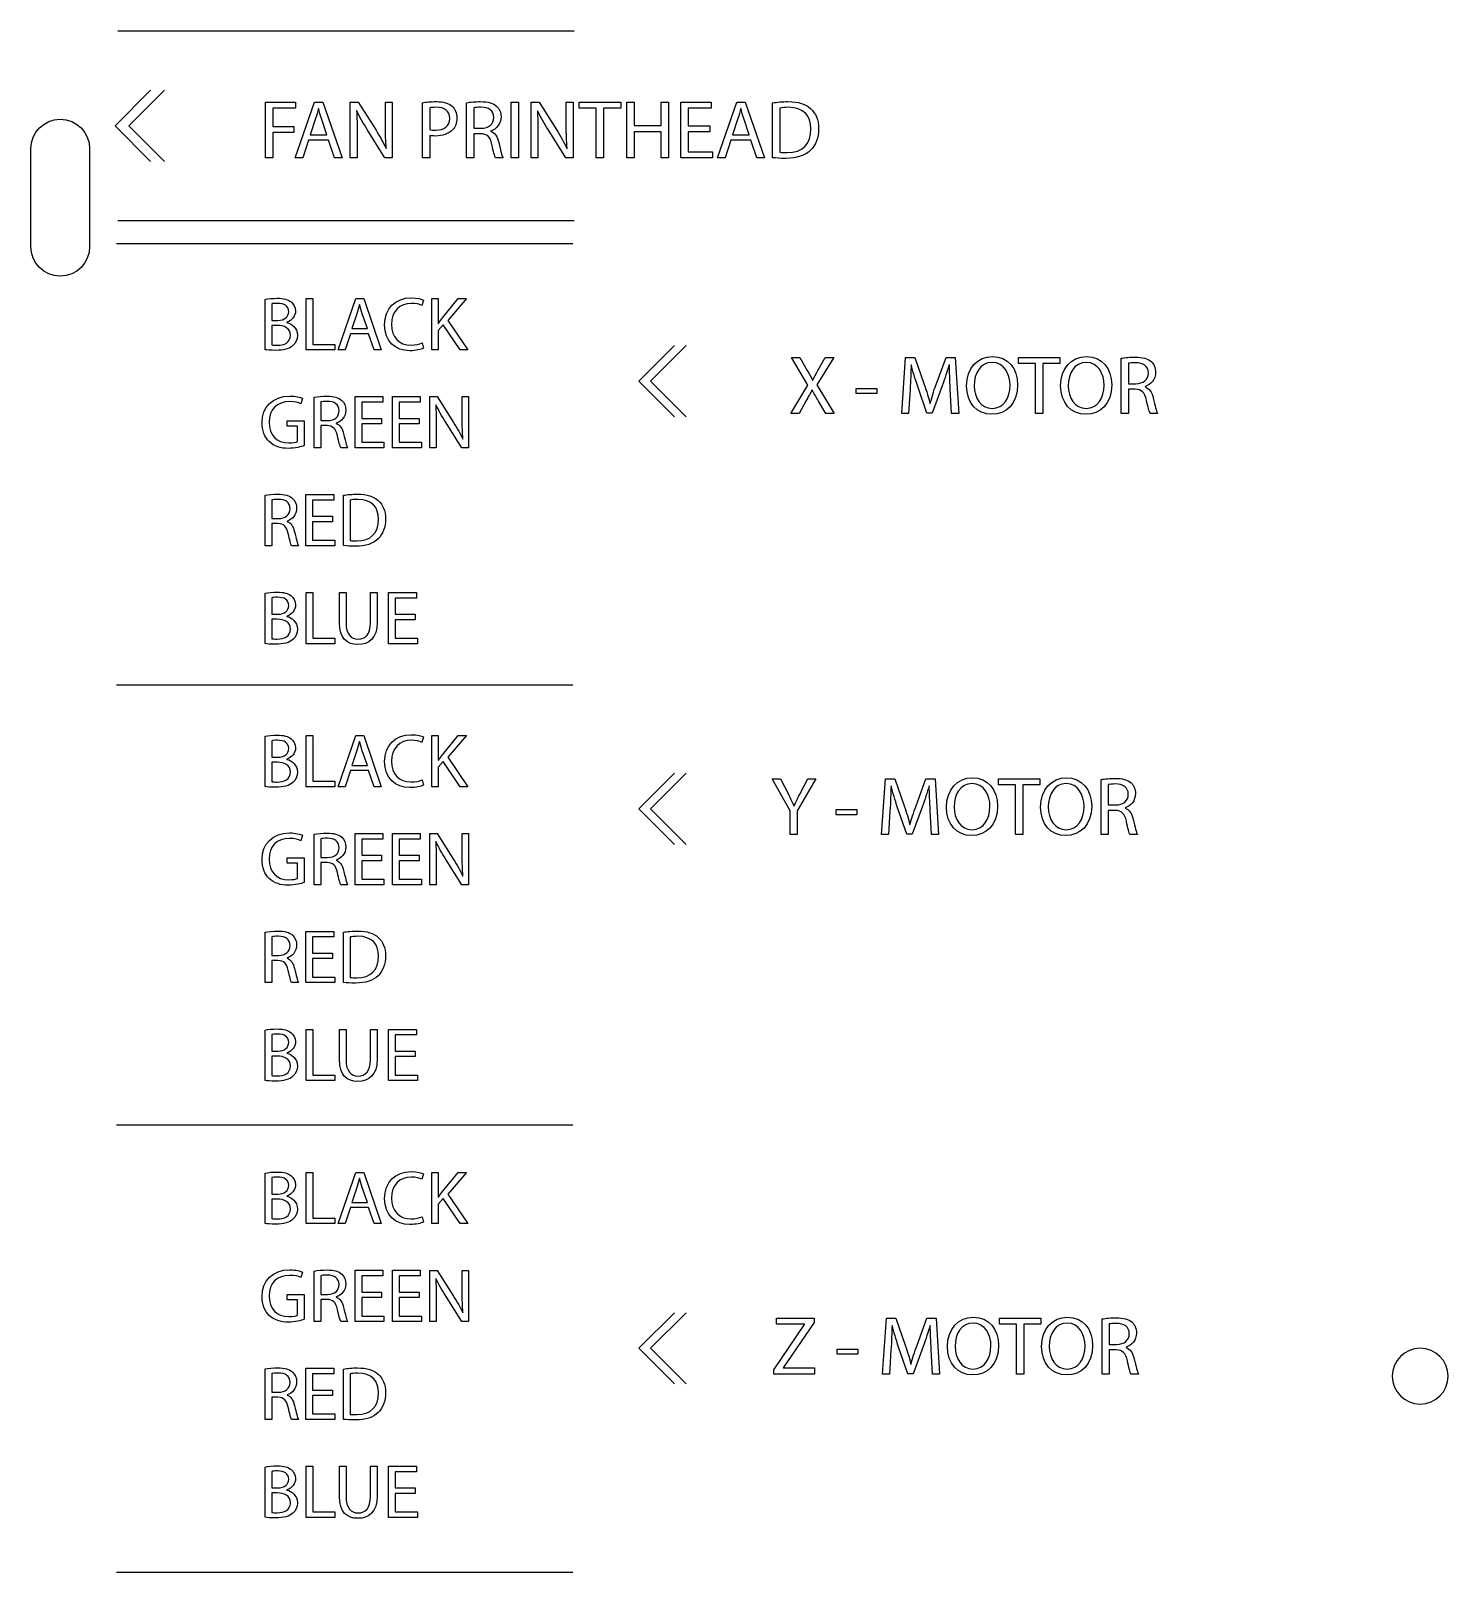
# Model space of a CAD drawing. Header units: millimetres. Extents: x -1200 to 608, y -610 to 472.
# Drawn here: x 422.9 to 495.2, y -210.8 to -132.1 of the extents above; entities that cross this region are included whole.
import ezdxf

# ---------------------------------------------------------------- set-up
doc = ezdxf.new("R2010")
doc.units = ezdxf.units.MM
doc.layers.add('CUTS', color=1, linetype='Continuous', true_color=0xff0000)
doc.layers.add('TEXT', color=5, linetype='Continuous', true_color=0x0000ff)

msp = doc.modelspace()

# ---------------------------------------------------------------- linework, layer by layer
at = {"layer": 'CUTS', "color": 1, "true_color": 0xff0000}
for points in [[(422.884, -143.133), (422.884, -138.133)], [(425.883, -138.133), (425.883, -143.133), (425.883, -143.133)]]:
    msp.add_lwpolyline(points, dxfattribs=at)
for points in [[(422.884, -138.133), (422.884, -137.305), (423.555, -136.633), (424.383, -136.633)], [(424.383, -136.633), (425.212, -136.633), (425.883, -137.305), (425.883, -138.133)], [(424.383, -144.633), (423.555, -144.633), (422.884, -143.962), (422.884, -143.133)], [(425.883, -143.133), (425.883, -143.962), (425.212, -144.633), (424.383, -144.633)], [(493.77, -199.365), (492.983, -199.365), (492.345, -200.003), (492.345, -200.79)], [(495.195, -200.79), (495.195, -200.003), (494.557, -199.365), (493.77, -199.365)], [(492.345, -200.79), (492.345, -201.577), (492.983, -202.214), (493.77, -202.214)], [(493.77, -202.214), (494.557, -202.214), (495.195, -201.577), (495.195, -200.79)]]:
    msp.add_open_spline(points, degree=3, dxfattribs=at)
at = {"layer": 'TEXT', "color": 5, "true_color": 0x0000ff}
for points in [[(427.314, -132.116), (450.597, -132.116)], [(428.996, -138.778), (427.18, -136.961), (428.996, -135.145)], [(429.697, -138.778), (427.88, -136.961), (429.697, -135.145)], [(434.856, -135.75), (436.392, -135.75), (436.392, -136.059), (435.228, -136.059), (435.228, -137.007), (436.303, -137.007), (436.303, -137.311), (435.228, -137.311), (435.228, -138.602), (434.856, -138.602), (434.856, -135.75), (434.856, -135.75)], [(437.053, -137.704), (436.756, -138.602), (436.376, -138.602), (437.349, -135.75), (437.789, -135.75), (438.762, -138.602), (438.369, -138.602), (438.064, -137.704), (437.053, -137.704), (437.053, -137.704)], [(437.561, -136.076), (437.552, -136.076)], [(439.182, -138.602), (439.182, -135.75), (439.589, -135.75), (440.498, -137.193)], [(440.976, -136.943), (440.976, -135.75), (441.324, -135.75), (441.324, -138.601), (440.951, -138.601), (440.045, -137.155)], [(443.233, -137.459), (443.233, -138.602), (442.865, -138.602), (442.865, -135.784), (442.865, -135.784)], [(443.233, -136.05), (443.233, -137.158), (443.233, -137.158)], [(445.833, -137.367), (445.486, -137.367), (445.486, -138.602), (445.118, -138.602), (445.118, -135.788), (445.118, -135.788)], [(445.486, -136.046), (445.486, -137.087), (445.486, -137.087)], [(447.391, -135.75), (447.763, -135.75), (447.763, -138.602), (447.391, -138.602), (447.391, -135.75), (447.391, -135.75)], [(448.407, -138.602), (448.407, -135.75), (448.813, -135.75), (449.722, -137.193)], [(450.201, -136.943), (450.201, -135.75), (450.548, -135.75), (450.548, -138.601), (450.175, -138.601), (449.27, -137.155)], [(451.734, -136.063), (450.867, -136.063), (450.867, -135.75), (452.978, -135.75), (452.978, -136.063), (452.106, -136.063), (452.106, -138.602), (451.734, -138.602), (451.734, -136.063), (451.734, -136.063)], [(453.664, -135.75), (453.664, -136.943), (455.044, -136.943), (455.044, -135.75), (455.416, -135.75), (455.416, -138.602), (455.044, -138.602), (455.044, -137.265), (453.664, -137.265), (453.664, -138.602), (453.292, -138.602), (453.292, -135.75), (453.664, -135.75), (453.664, -135.75)], [(457.529, -137.265), (456.425, -137.265), (456.425, -138.293), (457.66, -138.293), (457.66, -138.602), (456.052, -138.602), (456.052, -135.75), (457.596, -135.75), (457.596, -136.059), (456.425, -136.059), (456.425, -136.96), (457.529, -136.96), (457.529, -137.265), (457.529, -137.265)], [(458.6, -137.704), (458.304, -138.602), (457.923, -138.602), (458.896, -135.75), (459.336, -135.75), (460.31, -138.602), (459.916, -138.602), (459.611, -137.704), (458.6, -137.704), (458.6, -137.704)], [(459.108, -136.076), (459.099, -136.076)], [(460.729, -138.593), (460.729, -135.792), (460.729, -135.792)], [(461.098, -136.059), (461.098, -138.314), (461.098, -138.314)], [(437.408, -136.592), (437.129, -137.417), (437.992, -137.417), (437.992, -137.417)], [(437.992, -137.417), (437.709, -136.596)], [(439.517, -136.203), (439.504, -136.207)], [(448.741, -136.203), (448.728, -136.207)], [(458.956, -136.592), (458.676, -137.417), (459.539, -137.417), (459.539, -137.417)], [(459.539, -137.417), (459.256, -136.596)], [(439.529, -137.383), (439.529, -138.601), (439.182, -138.601), (439.182, -138.602)], [(445.486, -137.087), (445.862, -137.087)], [(446.34, -137.231), (446.34, -137.244)], [(448.753, -137.383), (448.753, -138.601), (448.407, -138.601), (448.407, -138.602)], [(441.006, -138.119), (441.018, -138.115)], [(450.23, -138.119), (450.243, -138.115)], [(446.975, -138.602), (446.594, -138.602)], [(427.314, -141.803), (450.597, -141.803)], [(427.247, -142.964), (450.53, -142.964)], [(434.833, -148.395), (434.833, -145.826), (434.833, -145.826)], [(435.171, -146.051), (435.171, -146.898), (435.171, -146.898)], [(436.933, -145.787), (437.274, -145.787), (437.274, -148.12), (438.392, -148.12), (438.392, -148.403), (436.933, -148.403), (436.933, -145.787), (436.933, -145.787)], [(439.191, -147.58), (438.92, -148.403), (438.57, -148.403), (439.463, -145.787), (439.867, -145.787), (440.759, -148.403), (440.399, -148.403), (440.119, -147.58), (439.191, -147.58), (439.191, -147.58)], [(439.657, -146.086), (439.649, -146.086)], [(442.917, -145.861), (442.832, -146.137)], [(443.336, -145.787), (443.673, -145.787), (443.673, -147.049), (443.685, -147.049)], [(443.891, -146.769), (444.69, -145.787), (445.11, -145.787), (444.163, -146.897), (445.183, -148.403), (444.783, -148.403), (443.926, -147.118), (443.673, -147.406), (443.673, -148.403), (443.336, -148.403), (443.336, -145.787), (443.336, -145.787)], [(435.171, -146.898), (435.478, -146.898)], [(435.944, -146.995), (435.944, -147.006)], [(439.517, -146.56), (439.261, -147.317), (440.053, -147.317), (440.053, -147.317)], [(440.053, -147.317), (439.793, -146.563)], [(435.45, -147.15), (435.171, -147.15), (435.171, -148.147), (435.171, -148.147)], [(442.843, -148.05), (442.909, -148.322), (442.909, -148.322)], [(455.723, -151.818), (453.906, -150.002), (455.723, -148.185)], [(456.323, -151.818), (454.507, -150.002), (456.323, -148.185)], [(462.428, -151.018), (462.086, -151.644), (461.663, -151.644), (462.534, -150.201), (461.696, -148.792), (462.124, -148.792), (462.5, -149.461)], [(463.033, -149.461), (463.418, -148.792), (463.846, -148.792), (462.978, -150.18), (463.867, -151.644), (463.44, -151.644), (463.44, -151.644)], [(467.741, -150.421), (467.665, -151.644), (467.314, -151.644), (467.513, -148.792), (467.983, -148.792), (468.469, -150.171)], [(467.805, -149.16), (467.796, -149.16)], [(469.07, -150.171), (469.577, -148.792), (470.047, -148.792), (470.225, -151.644), (469.861, -151.644), (469.793, -150.391), (469.793, -150.391)], [(469.747, -149.16), (469.738, -149.16)], [(474.146, -149.105), (473.279, -149.105), (473.279, -148.792), (475.39, -148.792), (475.39, -149.105), (474.518, -149.105), (474.518, -151.644), (474.146, -151.644), (474.146, -149.105), (474.146, -149.105)], [(479.226, -150.408), (478.879, -150.408), (478.879, -151.643), (478.511, -151.643), (478.511, -148.83), (478.511, -148.83)], [(478.879, -149.088), (478.879, -150.129), (478.879, -150.129)], [(462.763, -149.943), (462.775, -149.943)], [(469.379, -150.244), (468.875, -151.627), (468.596, -151.627), (468.131, -150.269)], [(478.879, -150.129), (479.256, -150.129)], [(479.734, -150.273), (479.734, -150.286)], [(436.751, -150.881), (436.665, -151.156)], [(437.996, -152.27), (437.678, -152.27), (437.678, -153.403), (437.341, -153.403), (437.341, -150.822), (437.341, -150.822)], [(437.678, -151.059), (437.678, -152.014), (437.678, -152.014)], [(440.779, -152.177), (439.766, -152.177), (439.766, -153.12), (440.899, -153.12), (440.899, -153.403), (439.424, -153.403), (439.424, -150.788), (440.841, -150.788), (440.841, -151.071), (439.766, -151.071), (439.766, -151.897), (440.779, -151.897), (440.779, -152.177), (440.779, -152.177)], [(442.688, -152.177), (441.675, -152.177), (441.675, -153.12), (442.808, -153.12), (442.808, -153.403), (441.333, -153.403), (441.333, -150.788), (442.75, -150.788), (442.75, -151.071), (441.675, -151.071), (441.675, -151.897), (442.688, -151.897), (442.688, -152.177), (442.688, -152.177)], [(443.247, -153.403), (443.247, -150.788), (443.619, -150.788), (444.454, -152.111)], [(444.892, -151.882), (444.892, -150.788), (445.21, -150.788), (445.21, -153.403), (444.869, -153.403), (444.038, -152.076)], [(462.746, -150.451), (462.737, -150.451)], [(463.44, -151.644), (463.072, -151.013)], [(464.998, -150.366), (466.043, -150.366), (466.043, -150.637), (464.998, -150.637), (464.998, -150.366), (464.998, -150.366)], [(443.553, -151.202), (443.541, -151.207)], [(468.757, -151.132), (468.765, -151.132)], [(480.368, -151.643), (479.988, -151.643)], [(436.495, -153.081), (436.495, -152.302), (435.967, -152.302), (435.967, -152.03), (436.828, -152.03), (436.828, -153.287), (436.828, -153.287)], [(437.678, -152.014), (438.024, -152.014)], [(438.462, -152.146), (438.462, -152.157)], [(443.565, -152.285), (443.565, -153.403), (443.247, -153.403), (443.247, -153.403)], [(439.045, -153.403), (438.695, -153.403)], [(444.919, -152.961), (444.931, -152.957)], [(435.489, -157.27), (435.171, -157.27), (435.171, -158.403), (434.833, -158.403), (434.833, -155.822), (434.833, -155.822)], [(435.171, -156.06), (435.171, -157.014), (435.171, -157.014)], [(438.272, -157.177), (437.259, -157.177), (437.259, -158.12), (438.392, -158.12), (438.392, -158.403), (436.917, -158.403), (436.917, -155.788), (438.334, -155.788), (438.334, -156.071), (437.259, -156.071), (437.259, -156.898), (438.272, -156.898), (438.272, -157.177), (438.272, -157.177)], [(438.83, -158.395), (438.83, -155.826), (438.83, -155.826)], [(439.168, -156.071), (439.168, -158.139), (439.168, -158.139)], [(435.171, -157.014), (435.517, -157.014)], [(435.955, -157.146), (435.955, -157.158)], [(436.537, -158.403), (436.188, -158.403)], [(434.833, -163.395), (434.833, -160.827), (434.833, -160.827)], [(435.171, -161.051), (435.171, -161.897), (435.171, -161.897)], [(436.933, -160.787), (437.274, -160.787), (437.274, -163.12), (438.392, -163.12), (438.392, -163.403), (436.933, -163.403), (436.933, -160.787), (436.933, -160.787)], [(438.625, -162.328), (438.625, -160.787), (438.966, -160.787), (438.966, -160.787)], [(438.966, -160.787), (438.966, -162.34)], [(440.212, -162.34), (440.212, -160.787), (440.554, -160.787), (440.554, -162.317)], [(442.49, -162.177), (441.477, -162.177), (441.477, -163.12), (442.61, -163.12), (442.61, -163.403), (441.135, -163.403), (441.135, -160.787), (442.552, -160.787), (442.552, -161.07), (441.477, -161.07), (441.477, -161.897), (442.49, -161.897), (442.49, -162.177), (442.49, -162.177)], [(435.171, -161.897), (435.478, -161.897)], [(435.944, -161.995), (435.944, -162.006)], [(435.45, -162.15), (435.171, -162.15), (435.171, -163.147), (435.171, -163.147)], [(427.247, -165.496), (450.53, -165.496)], [(434.833, -170.695), (434.833, -168.126), (434.833, -168.126)], [(435.171, -168.351), (435.171, -169.197), (435.171, -169.197)], [(436.933, -168.087), (437.274, -168.087), (437.274, -170.42), (438.392, -170.42), (438.392, -170.703), (436.933, -170.703), (436.933, -168.087), (436.933, -168.087)], [(439.191, -169.881), (438.92, -170.703), (438.57, -170.703), (439.463, -168.087), (439.867, -168.087), (440.759, -170.703), (440.399, -170.703), (440.119, -169.881), (439.191, -169.881), (439.191, -169.881)], [(442.917, -168.161), (442.832, -168.437)], [(443.336, -168.087), (443.673, -168.087), (443.673, -169.349), (443.685, -169.349)], [(443.891, -169.069), (444.69, -168.087), (445.11, -168.087), (444.163, -169.197), (445.183, -170.703), (444.783, -170.703), (443.926, -169.419), (443.673, -169.706), (443.673, -170.703), (443.336, -170.703), (443.336, -168.087), (443.336, -168.087)], [(439.517, -168.86), (439.261, -169.617), (440.053, -169.617), (440.053, -169.617)], [(439.657, -168.386), (439.649, -168.386)], [(440.053, -169.617), (439.793, -168.864)], [(435.171, -169.197), (435.478, -169.197)], [(435.45, -169.45), (435.171, -169.45), (435.171, -170.447), (435.171, -170.447)], [(435.944, -169.294), (435.944, -169.306)], [(442.843, -170.35), (442.909, -170.621), (442.909, -170.621)], [(455.723, -173.647), (453.906, -171.831), (455.723, -170.014)], [(456.323, -173.647), (454.507, -171.831), (456.323, -170.014)], [(461.616, -173.147), (461.616, -171.937), (460.71, -170.295), (461.133, -170.295), (461.535, -171.083)], [(462.115, -171.083), (462.525, -170.295), (462.94, -170.295), (461.988, -171.933), (461.988, -173.147), (461.616, -173.147), (461.616, -173.147)], [(466.717, -171.925), (466.641, -173.147), (466.289, -173.147), (466.489, -170.296), (466.958, -170.296), (467.444, -171.675)], [(466.78, -170.664), (466.771, -170.664)], [(468.045, -171.675), (468.553, -170.296), (469.023, -170.296), (469.2, -173.147), (468.837, -173.147), (468.769, -171.895), (468.769, -171.895)], [(468.722, -170.664), (468.714, -170.664)], [(473.121, -170.609), (472.254, -170.609), (472.254, -170.296), (474.365, -170.296), (474.365, -170.609), (473.494, -170.609), (473.494, -173.147), (473.121, -173.147), (473.121, -170.609), (473.121, -170.609)], [(478.201, -171.911), (477.854, -171.911), (477.854, -173.147), (477.486, -173.147), (477.486, -170.334), (477.486, -170.334)], [(477.854, -170.592), (477.854, -171.633), (477.854, -171.633)], [(461.818, -171.671), (461.827, -171.671)], [(463.974, -171.87), (465.019, -171.87), (465.019, -172.141), (463.974, -172.141), (463.974, -171.87), (463.974, -171.87)], [(468.354, -171.747), (467.851, -173.13), (467.572, -173.13), (467.106, -171.773)], [(477.854, -171.633), (478.231, -171.633)], [(478.709, -171.776), (478.709, -171.789)], [(440.779, -174.477), (439.766, -174.477), (439.766, -175.42), (440.899, -175.42), (440.899, -175.703), (439.424, -175.703), (439.424, -173.087), (440.841, -173.087), (440.841, -173.37), (439.766, -173.37), (439.766, -174.197), (440.779, -174.197), (440.779, -174.477), (440.779, -174.477)], [(442.688, -174.477), (441.675, -174.477), (441.675, -175.42), (442.808, -175.42), (442.808, -175.703), (441.333, -175.703), (441.333, -173.087), (442.75, -173.087), (442.75, -173.37), (441.675, -173.37), (441.675, -174.197), (442.688, -174.197), (442.688, -174.477), (442.688, -174.477)], [(443.247, -175.703), (443.247, -173.087), (443.619, -173.087), (444.454, -174.411)], [(444.892, -174.182), (444.892, -173.087), (445.21, -173.087), (445.21, -175.703), (444.869, -175.703), (444.038, -174.376)], [(467.732, -172.635), (467.741, -172.635)], [(436.751, -173.181), (436.665, -173.456)], [(437.996, -174.57), (437.678, -174.57), (437.678, -175.703), (437.341, -175.703), (437.341, -173.122), (437.341, -173.122)], [(437.678, -173.359), (437.678, -174.314), (437.678, -174.314)], [(443.553, -173.502), (443.541, -173.506)], [(479.344, -173.147), (478.963, -173.147)], [(436.495, -175.381), (436.495, -174.601), (435.967, -174.601), (435.967, -174.33), (436.828, -174.33), (436.828, -175.586), (436.828, -175.586)], [(437.678, -174.314), (438.024, -174.314)], [(438.462, -174.446), (438.462, -174.457)], [(443.565, -174.585), (443.565, -175.703), (443.247, -175.703), (443.247, -175.703)], [(444.919, -175.261), (444.931, -175.257)], [(439.045, -175.703), (438.695, -175.703)], [(435.489, -179.57), (435.171, -179.57), (435.171, -180.703), (434.833, -180.703), (434.833, -178.122), (434.833, -178.122)], [(435.171, -178.359), (435.171, -179.314), (435.171, -179.314)], [(438.272, -179.477), (437.259, -179.477), (437.259, -180.42), (438.392, -180.42), (438.392, -180.703), (436.917, -180.703), (436.917, -178.087), (438.334, -178.087), (438.334, -178.37), (437.259, -178.37), (437.259, -179.197), (438.272, -179.197), (438.272, -179.477), (438.272, -179.477)], [(438.83, -180.695), (438.83, -178.126), (438.83, -178.126)], [(439.168, -178.371), (439.168, -180.439), (439.168, -180.439)], [(435.171, -179.314), (435.517, -179.314)], [(435.955, -179.446), (435.955, -179.458)], [(436.537, -180.703), (436.188, -180.703)], [(434.833, -185.695), (434.833, -183.126), (434.833, -183.126)], [(436.933, -183.087), (437.274, -183.087), (437.274, -185.42), (438.392, -185.42), (438.392, -185.703), (436.933, -185.703), (436.933, -183.087), (436.933, -183.087)], [(438.625, -184.628), (438.625, -183.087), (438.966, -183.087), (438.966, -183.087)], [(438.966, -183.087), (438.966, -184.64)], [(440.212, -184.64), (440.212, -183.087), (440.554, -183.087), (440.554, -184.617)], [(442.49, -184.477), (441.477, -184.477), (441.477, -185.42), (442.61, -185.42), (442.61, -185.703), (441.135, -185.703), (441.135, -183.087), (442.552, -183.087), (442.552, -183.371), (441.477, -183.371), (441.477, -184.197), (442.49, -184.197), (442.49, -184.477), (442.49, -184.477)], [(435.171, -183.351), (435.171, -184.197), (435.171, -184.197)], [(435.171, -184.197), (435.478, -184.197)], [(435.45, -184.449), (435.171, -184.449), (435.171, -185.447), (435.171, -185.447)], [(435.944, -184.294), (435.944, -184.306)], [(427.247, -187.969), (450.53, -187.969)], [(436.933, -190.388), (437.274, -190.388), (437.274, -192.721), (438.392, -192.721), (438.392, -193.004), (436.933, -193.004), (436.933, -190.388), (436.933, -190.388)], [(439.191, -192.181), (438.92, -193.004), (438.57, -193.004), (439.463, -190.388), (439.867, -190.388), (440.759, -193.004), (440.399, -193.004), (440.119, -192.181), (439.191, -192.181), (439.191, -192.181)], [(443.336, -190.388), (443.673, -190.388), (443.673, -191.649), (443.685, -191.649)], [(443.891, -191.37), (444.69, -190.388), (445.11, -190.388), (444.163, -191.498), (445.183, -193.004), (444.783, -193.004), (443.926, -191.719), (443.673, -192.006), (443.673, -193.004), (443.336, -193.004), (443.336, -190.388), (443.336, -190.388)], [(434.833, -192.996), (434.833, -190.427), (434.833, -190.427)], [(435.171, -190.652), (435.171, -191.498), (435.171, -191.498)], [(439.517, -191.16), (439.261, -191.917), (440.053, -191.917), (440.053, -191.917)], [(439.657, -190.686), (439.649, -190.686)], [(440.053, -191.917), (439.793, -191.164)], [(442.917, -190.461), (442.832, -190.737)], [(435.171, -191.498), (435.478, -191.498)], [(435.45, -191.75), (435.171, -191.75), (435.171, -192.747), (435.171, -192.747)], [(435.944, -191.595), (435.944, -191.606)], [(442.843, -192.651), (442.909, -192.922), (442.909, -192.922)], [(436.751, -195.481), (436.665, -195.756)], [(437.996, -196.87), (437.678, -196.87), (437.678, -198.003), (437.341, -198.003), (437.341, -195.422), (437.341, -195.422)], [(437.678, -195.66), (437.678, -196.614), (437.678, -196.614)], [(440.779, -196.777), (439.766, -196.777), (439.766, -197.72), (440.899, -197.72), (440.899, -198.003), (439.424, -198.003), (439.424, -195.387), (440.841, -195.387), (440.841, -195.67), (439.766, -195.67), (439.766, -196.497), (440.779, -196.497), (440.779, -196.777), (440.779, -196.777)], [(442.688, -196.777), (441.675, -196.777), (441.675, -197.72), (442.808, -197.72), (442.808, -198.003), (441.333, -198.003), (441.333, -195.387), (442.75, -195.387), (442.75, -195.67), (441.675, -195.67), (441.675, -196.497), (442.688, -196.497), (442.688, -196.777), (442.688, -196.777)], [(443.247, -198.003), (443.247, -195.388), (443.619, -195.388), (444.454, -196.711)], [(443.553, -195.802), (443.541, -195.807)], [(444.892, -196.482), (444.892, -195.388), (445.21, -195.388), (445.21, -198.003), (444.869, -198.003), (444.038, -196.676)], [(436.495, -197.681), (436.495, -196.901), (435.967, -196.901), (435.967, -196.629), (436.828, -196.629), (436.828, -197.887), (436.828, -197.887)], [(437.678, -196.614), (438.024, -196.614)], [(438.462, -196.746), (438.462, -196.758)], [(443.565, -196.885), (443.565, -198.003), (443.247, -198.003), (443.247, -198.003)], [(439.045, -198.003), (438.695, -198.003)], [(444.919, -197.561), (444.931, -197.557)], [(455.723, -201.182), (453.906, -199.365), (455.723, -197.549)], [(456.323, -201.182), (454.507, -199.365), (456.323, -197.549)], [(460.786, -200.466), (462.364, -198.152), (462.364, -198.139), (460.921, -198.139), (460.921, -197.83), (462.846, -197.83), (462.846, -198.055), (461.273, -200.361), (461.273, -200.373), (462.868, -200.373), (462.868, -200.682), (460.786, -200.682), (460.786, -200.466), (460.786, -200.466)], [(466.768, -199.459), (466.691, -200.682), (466.34, -200.682), (466.539, -197.83), (467.009, -197.83), (467.495, -199.209)], [(466.831, -198.198), (466.822, -198.198)], [(468.096, -199.209), (468.604, -197.83), (469.073, -197.83), (469.251, -200.682), (468.887, -200.682), (468.819, -199.43), (468.819, -199.43)], [(468.773, -198.198), (468.764, -198.198)], [(473.172, -198.143), (472.305, -198.143), (472.305, -197.83), (474.416, -197.83), (474.416, -198.143), (473.545, -198.143), (473.545, -200.682), (473.172, -200.682), (473.172, -198.143), (473.172, -198.143)], [(478.252, -199.447), (477.906, -199.447), (477.906, -200.682), (477.537, -200.682), (477.537, -197.869), (477.537, -197.869)], [(477.906, -198.127), (477.906, -199.167), (477.906, -199.167)], [(464.024, -199.404), (465.07, -199.404), (465.07, -199.675), (464.024, -199.675), (464.024, -199.404), (464.024, -199.404)], [(468.405, -199.281), (467.901, -200.665), (467.622, -200.665), (467.157, -199.307)], [(477.906, -199.167), (478.282, -199.167)], [(478.76, -199.311), (478.76, -199.324)], [(435.489, -201.87), (435.171, -201.87), (435.171, -203.004), (434.833, -203.004), (434.833, -200.422), (434.833, -200.422)], [(438.272, -201.777), (437.259, -201.777), (437.259, -202.72), (438.392, -202.72), (438.392, -203.004), (436.917, -203.004), (436.917, -200.388), (438.334, -200.388), (438.334, -200.671), (437.259, -200.671), (437.259, -201.498), (438.272, -201.498), (438.272, -201.777), (438.272, -201.777)], [(438.83, -202.996), (438.83, -200.427), (438.83, -200.427)], [(467.783, -200.17), (467.791, -200.17)], [(435.171, -200.659), (435.171, -201.614), (435.171, -201.614)], [(439.168, -200.671), (439.168, -202.74), (439.168, -202.74)], [(479.395, -200.682), (479.014, -200.682)], [(435.171, -201.614), (435.517, -201.614)], [(435.955, -201.746), (435.955, -201.758)], [(436.537, -203.003), (436.188, -203.003)], [(434.833, -207.996), (434.833, -205.427), (434.833, -205.427)], [(435.171, -205.652), (435.171, -206.498), (435.171, -206.498)], [(436.933, -205.388), (437.274, -205.388), (437.274, -207.72), (438.392, -207.72), (438.392, -208.004), (436.933, -208.004), (436.933, -205.388), (436.933, -205.388)], [(438.625, -206.928), (438.625, -205.388), (438.966, -205.388), (438.966, -205.388)], [(438.966, -205.388), (438.966, -206.94)], [(440.212, -206.94), (440.212, -205.388), (440.554, -205.388), (440.554, -206.917)], [(442.49, -206.777), (441.477, -206.777), (441.477, -207.72), (442.61, -207.72), (442.61, -208.004), (441.135, -208.004), (441.135, -205.388), (442.552, -205.388), (442.552, -205.671), (441.477, -205.671), (441.477, -206.498), (442.49, -206.498), (442.49, -206.777), (442.49, -206.777)], [(435.171, -206.498), (435.478, -206.498)], [(435.45, -206.75), (435.171, -206.75), (435.171, -207.747), (435.171, -207.747)], [(435.944, -206.595), (435.944, -206.606)], [(427.247, -210.795), (450.53, -210.795)]]:
    msp.add_lwpolyline(points, dxfattribs=at)
for points in [[(437.552, -136.076), (437.51, -136.241), (437.468, -136.419), (437.408, -136.592)], [(437.709, -136.596), (437.645, -136.41), (437.603, -136.241), (437.561, -136.076)], [(442.865, -135.784), (443.043, -135.754), (443.276, -135.729), (443.572, -135.729)], [(443.58, -136.02), (443.419, -136.02), (443.297, -136.033), (443.233, -136.05)], [(443.572, -135.729), (443.936, -135.729), (444.202, -135.814), (444.372, -135.966)], [(444.253, -136.583), (444.253, -136.203), (443.982, -136.02), (443.58, -136.02)], [(444.372, -135.966), (444.524, -136.101), (444.621, -136.309), (444.621, -136.562)], [(445.118, -135.788), (445.304, -135.754), (445.574, -135.729), (445.824, -135.729)], [(445.85, -136.016), (445.672, -136.016), (445.549, -136.029), (445.486, -136.046)], [(445.824, -135.729), (446.218, -135.729), (446.476, -135.805), (446.649, -135.961)], [(446.505, -136.545), (446.505, -136.177), (446.239, -136.016), (445.85, -136.016)], [(446.649, -135.961), (446.789, -136.089), (446.873, -136.283), (446.873, -136.508)], [(459.099, -136.076), (459.057, -136.241), (459.015, -136.419), (458.956, -136.592)], [(459.256, -136.596), (459.192, -136.41), (459.15, -136.241), (459.108, -136.076)], [(460.729, -135.792), (460.954, -135.754), (461.221, -135.729), (461.512, -135.729)], [(461.53, -136.021), (461.339, -136.021), (461.195, -136.038), (461.098, -136.059)], [(461.512, -135.729), (462.041, -135.729), (462.418, -135.855), (462.667, -136.084)], [(462.684, -137.121), (462.689, -136.448), (462.308, -136.021), (461.53, -136.021)], [(462.667, -136.084), (462.926, -136.317), (463.074, -136.647), (463.074, -137.108)], [(439.504, -136.207), (439.525, -136.566), (439.529, -136.909), (439.529, -137.383)], [(440.045, -137.155), (439.847, -136.837), (439.656, -136.511), (439.517, -136.203)], [(443.538, -137.188), (443.982, -137.188), (444.253, -136.968), (444.253, -136.583)], [(444.621, -136.562), (444.621, -136.82), (444.545, -137.024), (444.401, -137.172)], [(445.862, -137.087), (446.256, -137.087), (446.505, -136.871), (446.505, -136.545)], [(446.873, -136.508), (446.873, -136.88), (446.636, -137.129), (446.34, -137.231)], [(448.728, -136.207), (448.749, -136.566), (448.753, -136.909), (448.753, -137.383)], [(449.27, -137.155), (449.071, -136.837), (448.881, -136.511), (448.741, -136.203)], [(440.498, -137.193), (440.706, -137.527), (440.875, -137.828), (441.006, -138.119)], [(441.018, -138.115), (440.985, -137.734), (440.976, -137.387), (440.976, -136.943)], [(443.233, -137.158), (443.314, -137.18), (443.415, -137.188), (443.538, -137.188)], [(443.529, -137.485), (443.419, -137.485), (443.318, -137.48), (443.233, -137.459)], [(444.401, -137.172), (444.202, -137.379), (443.889, -137.485), (443.529, -137.485)], [(446.408, -137.921), (446.323, -137.527), (446.167, -137.379), (445.833, -137.367)], [(446.34, -137.244), (446.556, -137.32), (446.688, -137.523), (446.755, -137.819)], [(449.722, -137.193), (449.93, -137.527), (450.099, -137.828), (450.23, -138.119)], [(450.243, -138.115), (450.209, -137.734), (450.201, -137.387), (450.201, -136.943)], [(461.47, -138.331), (462.261, -138.331), (462.684, -137.891), (462.684, -137.121)], [(463.074, -137.108), (463.074, -137.573), (462.926, -137.954), (462.663, -138.216)], [(446.594, -138.602), (446.547, -138.517), (446.484, -138.276), (446.408, -137.921)], [(446.755, -137.819), (446.848, -138.217), (446.916, -138.492), (446.975, -138.602)], [(461.098, -138.314), (461.191, -138.327), (461.326, -138.331), (461.47, -138.331)], [(462.663, -138.216), (462.392, -138.483), (461.953, -138.627), (461.398, -138.627)], [(461.398, -138.627), (461.132, -138.627), (460.916, -138.614), (460.729, -138.593)], [(434.833, -145.826), (434.981, -145.791), (435.218, -145.768), (435.45, -145.768)], [(435.47, -146.028), (435.315, -146.028), (435.226, -146.04), (435.171, -146.051)], [(435.45, -145.768), (435.788, -145.768), (436.005, -145.826), (436.165, -145.958)], [(436.041, -146.455), (436.041, -146.152), (435.812, -146.028), (435.47, -146.028)], [(436.165, -145.958), (436.301, -146.059), (436.386, -146.215), (436.386, -146.42)], [(439.649, -146.086), (439.61, -146.237), (439.572, -146.4), (439.517, -146.56)], [(439.793, -146.563), (439.735, -146.393), (439.696, -146.237), (439.657, -146.086)], [(440.93, -147.119), (440.93, -146.296), (441.485, -145.745), (442.296, -145.745)], [(442.308, -146.028), (441.694, -146.028), (441.287, -146.42), (441.287, -147.107)], [(442.296, -145.745), (442.618, -145.745), (442.827, -145.815), (442.917, -145.861)], [(442.832, -146.137), (442.707, -146.075), (442.525, -146.028), (442.308, -146.028)], [(435.478, -146.898), (435.831, -146.898), (436.041, -146.707), (436.041, -146.455)], [(436.386, -146.42), (436.386, -146.677), (436.215, -146.898), (435.944, -146.995)], [(435.944, -147.006), (436.192, -147.064), (436.483, -147.27), (436.483, -147.658)], [(442.219, -148.446), (441.481, -148.446), (440.93, -147.981), (440.93, -147.119)], [(441.287, -147.107), (441.287, -147.751), (441.655, -148.159), (442.288, -148.159)], [(443.685, -147.049), (443.755, -146.948), (443.825, -146.854), (443.891, -146.769)], [(436.126, -147.655), (436.126, -147.301), (435.819, -147.15), (435.45, -147.15)], [(435.455, -148.163), (435.804, -148.163), (436.126, -148.035), (436.126, -147.655)], [(436.483, -147.658), (436.483, -147.883), (436.394, -148.058), (436.258, -148.182)], [(435.357, -148.427), (435.125, -148.427), (434.946, -148.411), (434.833, -148.395)], [(435.171, -148.147), (435.241, -148.159), (435.334, -148.163), (435.455, -148.163)], [(436.258, -148.182), (436.079, -148.349), (435.784, -148.427), (435.357, -148.427)], [(442.909, -148.322), (442.789, -148.384), (442.537, -148.446), (442.219, -148.446)], [(442.288, -148.159), (442.498, -148.159), (442.707, -148.116), (442.843, -148.05)], [(462.5, -149.461), (462.606, -149.647), (462.686, -149.791), (462.763, -149.943)], [(462.775, -149.943), (462.856, -149.774), (462.928, -149.642), (463.033, -149.461)], [(467.796, -149.16), (467.788, -149.516), (467.767, -149.99), (467.741, -150.421)], [(468.131, -150.269), (467.995, -149.863), (467.885, -149.499), (467.805, -149.16)], [(469.738, -149.16), (469.637, -149.49), (469.522, -149.85), (469.379, -150.244)], [(469.793, -150.391), (469.772, -149.994), (469.747, -149.511), (469.747, -149.16)], [(470.624, -150.239), (470.624, -149.333), (471.183, -148.741), (471.944, -148.741)], [(471.932, -149.042), (471.318, -149.042), (471.014, -149.609), (471.014, -150.231)], [(472.841, -150.205), (472.841, -149.634), (472.545, -149.042), (471.932, -149.042)], [(471.944, -148.741), (472.727, -148.741), (473.231, -149.338), (473.231, -150.188)], [(475.425, -150.239), (475.425, -149.333), (475.984, -148.741), (476.745, -148.741)], [(476.733, -149.042), (476.119, -149.042), (475.814, -149.609), (475.814, -150.231)], [(477.642, -150.205), (477.642, -149.634), (477.346, -149.042), (476.733, -149.042)], [(476.745, -148.741), (477.528, -148.741), (478.031, -149.338), (478.031, -150.188)], [(478.511, -148.83), (478.697, -148.796), (478.968, -148.771), (479.217, -148.771)], [(479.243, -149.059), (479.065, -149.059), (478.942, -149.071), (478.879, -149.088)], [(479.217, -148.771), (479.611, -148.771), (479.869, -148.847), (480.043, -149.003)], [(479.899, -149.587), (479.899, -149.22), (479.632, -149.059), (479.243, -149.059)], [(480.043, -149.003), (480.182, -149.13), (480.267, -149.325), (480.267, -149.549)], [(468.469, -150.171), (468.588, -150.523), (468.68, -150.836), (468.757, -151.132)], [(468.765, -151.132), (468.841, -150.844), (468.943, -150.531), (469.07, -150.171)], [(471.906, -151.69), (471.149, -151.69), (470.624, -151.102), (470.624, -150.239)], [(471.014, -150.231), (471.014, -150.844), (471.343, -151.39), (471.928, -151.39)], [(473.231, -150.188), (473.231, -151.166), (472.634, -151.69), (471.906, -151.69)], [(471.928, -151.39), (472.512, -151.39), (472.841, -150.853), (472.841, -150.205)], [(476.707, -151.69), (475.95, -151.69), (475.425, -151.102), (475.425, -150.239)], [(475.814, -150.231), (475.814, -150.844), (476.144, -151.39), (476.728, -151.39)], [(478.031, -150.188), (478.031, -151.166), (477.435, -151.69), (476.707, -151.69)], [(476.728, -151.39), (477.312, -151.39), (477.642, -150.853), (477.642, -150.205)], [(479.256, -150.129), (479.649, -150.129), (479.899, -149.913), (479.899, -149.587)], [(480.267, -149.549), (480.267, -149.922), (480.03, -150.171), (479.734, -150.273)], [(434.679, -152.111), (434.679, -151.331), (435.218, -150.76), (436.095, -150.76)], [(436.087, -151.044), (435.45, -151.044), (435.035, -151.44), (435.035, -152.096)], [(436.665, -151.156), (436.526, -151.091), (436.351, -151.044), (436.087, -151.044)], [(436.095, -150.76), (436.398, -150.76), (436.638, -150.827), (436.751, -150.881)], [(437.341, -150.822), (437.511, -150.791), (437.76, -150.768), (437.989, -150.768)], [(438.012, -151.032), (437.849, -151.032), (437.736, -151.044), (437.678, -151.059)], [(437.989, -150.768), (438.35, -150.768), (438.586, -150.838), (438.745, -150.981)], [(438.613, -151.517), (438.613, -151.18), (438.369, -151.032), (438.012, -151.032)], [(438.745, -150.981), (438.873, -151.098), (438.951, -151.276), (438.951, -151.482)], [(462.737, -150.451), (462.657, -150.616), (462.572, -150.768), (462.428, -151.018)], [(463.072, -151.013), (462.923, -150.772), (462.834, -150.616), (462.746, -150.451)], [(479.801, -150.963), (479.717, -150.569), (479.56, -150.421), (479.226, -150.408)], [(479.734, -150.286), (479.95, -150.361), (480.081, -150.565), (480.148, -150.861)], [(479.988, -151.643), (479.941, -151.559), (479.878, -151.317), (479.801, -150.963)], [(480.148, -150.861), (480.241, -151.258), (480.309, -151.534), (480.368, -151.643)], [(438.024, -152.014), (438.385, -152.014), (438.613, -151.816), (438.613, -151.517)], [(438.951, -151.482), (438.951, -151.824), (438.734, -152.053), (438.462, -152.146)], [(443.541, -151.207), (443.561, -151.537), (443.565, -151.851), (443.565, -152.285)], [(444.038, -152.076), (443.856, -151.785), (443.681, -151.486), (443.553, -151.202)], [(435.043, -153.085), (434.818, -152.868), (434.679, -152.519), (434.679, -152.111)], [(435.035, -152.096), (435.035, -152.759), (435.431, -153.152), (436.045, -153.152)], [(438.524, -152.778), (438.447, -152.418), (438.303, -152.282), (437.996, -152.27)], [(438.462, -152.157), (438.66, -152.228), (438.781, -152.414), (438.842, -152.685)], [(444.454, -152.111), (444.644, -152.418), (444.799, -152.693), (444.919, -152.961)], [(444.931, -152.957), (444.9, -152.608), (444.892, -152.289), (444.892, -151.882)], [(436.021, -153.431), (435.625, -153.431), (435.299, -153.33), (435.043, -153.085)], [(436.828, -153.287), (436.677, -153.345), (436.374, -153.431), (436.021, -153.431)], [(436.045, -153.152), (436.266, -153.152), (436.417, -153.121), (436.495, -153.081)], [(438.695, -153.403), (438.652, -153.326), (438.594, -153.105), (438.524, -152.778)], [(438.842, -152.685), (438.928, -153.05), (438.99, -153.302), (439.045, -153.403)], [(434.833, -155.822), (435.005, -155.791), (435.253, -155.768), (435.482, -155.768)], [(435.482, -155.768), (435.843, -155.768), (436.079, -155.838), (436.239, -155.982)], [(438.83, -155.826), (439.036, -155.791), (439.281, -155.768), (439.548, -155.768)], [(439.548, -155.768), (440.034, -155.768), (440.379, -155.885), (440.608, -156.094)], [(435.505, -156.032), (435.342, -156.032), (435.229, -156.044), (435.171, -156.06)], [(436.106, -156.517), (436.106, -156.18), (435.862, -156.032), (435.505, -156.032)], [(435.517, -157.014), (435.878, -157.014), (436.106, -156.816), (436.106, -156.517)], [(436.444, -156.482), (436.444, -156.824), (436.227, -157.053), (435.955, -157.146)], [(436.239, -155.982), (436.367, -156.098), (436.444, -156.276), (436.444, -156.482)], [(439.564, -156.036), (439.389, -156.036), (439.257, -156.051), (439.168, -156.071)], [(440.624, -157.045), (440.627, -156.428), (440.278, -156.036), (439.564, -156.036)], [(440.608, -156.094), (440.845, -156.308), (440.981, -156.61), (440.981, -157.033)], [(436.017, -157.779), (435.94, -157.418), (435.796, -157.282), (435.489, -157.27)], [(435.955, -157.158), (436.154, -157.228), (436.274, -157.414), (436.336, -157.685)], [(439.51, -158.155), (440.236, -158.155), (440.624, -157.751), (440.624, -157.045)], [(440.981, -157.033), (440.981, -157.46), (440.845, -157.809), (440.604, -158.05)], [(436.188, -158.403), (436.145, -158.326), (436.087, -158.105), (436.017, -157.779)], [(436.336, -157.685), (436.421, -158.05), (436.483, -158.302), (436.537, -158.403)], [(439.168, -158.139), (439.253, -158.151), (439.378, -158.155), (439.51, -158.155)], [(440.604, -158.05), (440.356, -158.295), (439.952, -158.427), (439.444, -158.427)], [(439.444, -158.427), (439.199, -158.427), (439.002, -158.415), (438.83, -158.395)], [(434.833, -160.827), (434.981, -160.791), (435.218, -160.768), (435.45, -160.768)], [(435.47, -161.028), (435.315, -161.028), (435.226, -161.039), (435.171, -161.051)], [(435.45, -160.768), (435.788, -160.768), (436.005, -160.827), (436.165, -160.959)], [(436.041, -161.455), (436.041, -161.152), (435.812, -161.028), (435.47, -161.028)], [(436.165, -160.959), (436.301, -161.059), (436.386, -161.214), (436.386, -161.42)], [(435.478, -161.897), (435.831, -161.897), (436.041, -161.707), (436.041, -161.455)], [(436.386, -161.42), (436.386, -161.676), (436.215, -161.898), (435.944, -161.995)], [(435.944, -162.006), (436.192, -162.064), (436.483, -162.27), (436.483, -162.658)], [(436.126, -162.654), (436.126, -162.301), (435.819, -162.15), (435.45, -162.15)], [(435.455, -163.163), (435.804, -163.163), (436.126, -163.034), (436.126, -162.654)], [(436.483, -162.658), (436.483, -162.883), (436.394, -163.058), (436.258, -163.182)], [(439.564, -163.446), (439.029, -163.446), (438.625, -163.143), (438.625, -162.328)], [(438.966, -162.34), (438.966, -162.922), (439.226, -163.17), (439.576, -163.17)], [(440.554, -162.317), (440.554, -163.12), (440.131, -163.446), (439.564, -163.446)], [(439.576, -163.17), (439.96, -163.17), (440.212, -162.915), (440.212, -162.34)], [(435.357, -163.427), (435.125, -163.427), (434.946, -163.411), (434.833, -163.395)], [(435.171, -163.147), (435.241, -163.158), (435.334, -163.163), (435.455, -163.163)], [(436.258, -163.182), (436.079, -163.349), (435.784, -163.427), (435.357, -163.427)], [(434.833, -168.126), (434.981, -168.091), (435.218, -168.068), (435.45, -168.068)], [(435.47, -168.328), (435.315, -168.328), (435.226, -168.339), (435.171, -168.351)], [(435.45, -168.068), (435.788, -168.068), (436.005, -168.126), (436.165, -168.258)], [(436.041, -168.755), (436.041, -168.452), (435.812, -168.328), (435.47, -168.328)], [(436.165, -168.258), (436.301, -168.359), (436.386, -168.514), (436.386, -168.72)], [(440.93, -169.419), (440.93, -168.596), (441.485, -168.045), (442.296, -168.045)], [(442.308, -168.328), (441.694, -168.328), (441.287, -168.72), (441.287, -169.407)], [(442.296, -168.045), (442.618, -168.045), (442.827, -168.115), (442.917, -168.161)], [(442.832, -168.437), (442.707, -168.375), (442.525, -168.328), (442.308, -168.328)], [(435.478, -169.197), (435.831, -169.197), (436.041, -169.007), (436.041, -168.755)], [(436.386, -168.72), (436.386, -168.976), (436.215, -169.197), (435.944, -169.294)], [(439.649, -168.386), (439.61, -168.538), (439.572, -168.701), (439.517, -168.86)], [(439.793, -168.864), (439.735, -168.692), (439.696, -168.538), (439.657, -168.386)], [(443.685, -169.349), (443.755, -169.248), (443.825, -169.155), (443.891, -169.069)], [(436.126, -169.954), (436.126, -169.601), (435.819, -169.45), (435.45, -169.45)], [(435.944, -169.306), (436.192, -169.364), (436.483, -169.57), (436.483, -169.958)], [(442.219, -170.746), (441.481, -170.746), (440.93, -170.28), (440.93, -169.419)], [(441.287, -169.407), (441.287, -170.051), (441.655, -170.458), (442.288, -170.458)], [(435.357, -170.727), (435.125, -170.727), (434.946, -170.711), (434.833, -170.695)], [(435.171, -170.447), (435.241, -170.458), (435.334, -170.463), (435.455, -170.463)], [(436.258, -170.482), (436.079, -170.649), (435.784, -170.727), (435.357, -170.727)], [(435.455, -170.463), (435.804, -170.463), (436.126, -170.335), (436.126, -169.954)], [(436.483, -169.958), (436.483, -170.183), (436.394, -170.358), (436.258, -170.482)], [(442.909, -170.621), (442.789, -170.684), (442.537, -170.746), (442.219, -170.746)], [(442.288, -170.458), (442.498, -170.458), (442.707, -170.416), (442.843, -170.35)], [(466.771, -170.664), (466.763, -171.019), (466.742, -171.493), (466.717, -171.925)], [(467.106, -171.773), (466.971, -171.367), (466.86, -171.002), (466.78, -170.664)], [(468.714, -170.664), (468.612, -170.994), (468.498, -171.353), (468.354, -171.747)], [(468.769, -171.895), (468.748, -171.497), (468.722, -171.015), (468.722, -170.664)], [(469.6, -171.743), (469.6, -170.837), (470.158, -170.245), (470.92, -170.245)], [(470.907, -170.545), (470.294, -170.545), (469.989, -171.112), (469.989, -171.734)], [(471.817, -171.709), (471.817, -171.138), (471.521, -170.545), (470.907, -170.545)], [(470.92, -170.245), (471.703, -170.245), (472.206, -170.842), (472.206, -171.692)], [(474.4, -171.743), (474.4, -170.837), (474.959, -170.245), (475.72, -170.245)], [(475.708, -170.545), (475.094, -170.545), (474.79, -171.112), (474.79, -171.734)], [(476.618, -171.709), (476.618, -171.138), (476.322, -170.545), (475.708, -170.545)], [(475.72, -170.245), (476.503, -170.245), (477.007, -170.842), (477.007, -171.692)], [(477.486, -170.334), (477.673, -170.3), (477.943, -170.274), (478.193, -170.274)], [(478.218, -170.562), (478.041, -170.562), (477.918, -170.575), (477.854, -170.592)], [(478.193, -170.274), (478.586, -170.274), (478.845, -170.351), (479.018, -170.507)], [(478.874, -171.091), (478.874, -170.723), (478.608, -170.562), (478.218, -170.562)], [(479.018, -170.507), (479.158, -170.634), (479.242, -170.829), (479.242, -171.053)], [(461.535, -171.083), (461.641, -171.298), (461.73, -171.472), (461.818, -171.671)], [(461.827, -171.671), (461.903, -171.484), (462.005, -171.298), (462.115, -171.083)], [(478.231, -171.633), (478.624, -171.633), (478.874, -171.417), (478.874, -171.091)], [(479.242, -171.053), (479.242, -171.425), (479.005, -171.675), (478.709, -171.776)], [(467.444, -171.675), (467.563, -172.026), (467.656, -172.339), (467.732, -172.635)], [(467.741, -172.635), (467.817, -172.348), (467.918, -172.035), (468.045, -171.675)], [(470.882, -173.194), (470.124, -173.194), (469.6, -172.606), (469.6, -171.743)], [(469.989, -171.734), (469.989, -172.348), (470.319, -172.894), (470.903, -172.894)], [(472.206, -171.692), (472.206, -172.669), (471.609, -173.194), (470.882, -173.194)], [(470.903, -172.894), (471.487, -172.894), (471.817, -172.356), (471.817, -171.709)], [(475.682, -173.194), (474.925, -173.194), (474.4, -172.606), (474.4, -171.743)], [(474.79, -171.734), (474.79, -172.348), (475.12, -172.894), (475.704, -172.894)], [(477.007, -171.692), (477.007, -172.669), (476.41, -173.194), (475.682, -173.194)], [(475.704, -172.894), (476.288, -172.894), (476.618, -172.356), (476.618, -171.709)], [(478.777, -172.466), (478.692, -172.072), (478.536, -171.924), (478.201, -171.911)], [(478.709, -171.789), (478.925, -171.865), (479.056, -172.068), (479.124, -172.365)], [(434.679, -174.411), (434.679, -173.631), (435.218, -173.06), (436.095, -173.06)], [(436.095, -173.06), (436.398, -173.06), (436.638, -173.127), (436.751, -173.181)], [(437.341, -173.122), (437.511, -173.091), (437.76, -173.068), (437.989, -173.068)], [(437.989, -173.068), (438.35, -173.068), (438.586, -173.137), (438.745, -173.281)], [(478.963, -173.147), (478.916, -173.062), (478.853, -172.821), (478.777, -172.466)], [(479.124, -172.365), (479.217, -172.762), (479.285, -173.037), (479.344, -173.147)], [(436.087, -173.344), (435.45, -173.344), (435.035, -173.74), (435.035, -174.395)], [(436.665, -173.456), (436.526, -173.39), (436.351, -173.344), (436.087, -173.344)], [(438.012, -173.332), (437.849, -173.332), (437.736, -173.344), (437.678, -173.359)], [(438.613, -173.817), (438.613, -173.479), (438.369, -173.332), (438.012, -173.332)], [(438.024, -174.314), (438.385, -174.314), (438.613, -174.115), (438.613, -173.817)], [(438.951, -173.782), (438.951, -174.124), (438.734, -174.352), (438.462, -174.446)], [(438.745, -173.281), (438.873, -173.397), (438.951, -173.576), (438.951, -173.782)], [(443.541, -173.506), (443.561, -173.836), (443.565, -174.151), (443.565, -174.585)], [(444.038, -174.376), (443.856, -174.085), (443.681, -173.786), (443.553, -173.502)], [(435.043, -175.385), (434.818, -175.168), (434.679, -174.818), (434.679, -174.411)], [(435.035, -174.395), (435.035, -175.059), (435.431, -175.451), (436.045, -175.451)], [(438.524, -175.078), (438.447, -174.718), (438.303, -174.581), (437.996, -174.57)], [(438.462, -174.457), (438.66, -174.527), (438.781, -174.713), (438.842, -174.985)], [(444.454, -174.411), (444.644, -174.718), (444.799, -174.993), (444.919, -175.261)], [(444.931, -175.257), (444.9, -174.908), (444.892, -174.589), (444.892, -174.182)], [(436.021, -175.73), (435.625, -175.73), (435.299, -175.63), (435.043, -175.385)], [(436.045, -175.451), (436.266, -175.451), (436.417, -175.42), (436.495, -175.381)], [(438.695, -175.703), (438.652, -175.626), (438.594, -175.404), (438.524, -175.078)], [(438.842, -174.985), (438.928, -175.35), (438.99, -175.602), (439.045, -175.703)], [(436.828, -175.586), (436.677, -175.645), (436.374, -175.73), (436.021, -175.73)], [(434.833, -178.122), (435.005, -178.091), (435.253, -178.068), (435.482, -178.068)], [(435.505, -178.332), (435.342, -178.332), (435.229, -178.344), (435.171, -178.359)], [(435.482, -178.068), (435.843, -178.068), (436.079, -178.138), (436.239, -178.281)], [(436.106, -178.817), (436.106, -178.48), (435.862, -178.332), (435.505, -178.332)], [(436.239, -178.281), (436.367, -178.398), (436.444, -178.576), (436.444, -178.782)], [(438.83, -178.126), (439.036, -178.091), (439.281, -178.068), (439.548, -178.068)], [(439.564, -178.336), (439.389, -178.336), (439.257, -178.351), (439.168, -178.371)], [(439.548, -178.068), (440.034, -178.068), (440.379, -178.185), (440.608, -178.394)], [(440.624, -179.345), (440.627, -178.728), (440.278, -178.336), (439.564, -178.336)], [(440.608, -178.394), (440.845, -178.608), (440.981, -178.91), (440.981, -179.333)], [(435.517, -179.314), (435.878, -179.314), (436.106, -179.116), (436.106, -178.817)], [(436.444, -178.782), (436.444, -179.124), (436.227, -179.353), (435.955, -179.446)], [(439.51, -180.455), (440.236, -180.455), (440.624, -180.051), (440.624, -179.345)], [(440.981, -179.333), (440.981, -179.76), (440.845, -180.109), (440.604, -180.35)], [(436.017, -180.078), (435.94, -179.717), (435.796, -179.582), (435.489, -179.57)], [(435.955, -179.458), (436.154, -179.527), (436.274, -179.714), (436.336, -179.985)], [(436.188, -180.703), (436.145, -180.626), (436.087, -180.404), (436.017, -180.078)], [(436.336, -179.985), (436.421, -180.35), (436.483, -180.602), (436.537, -180.703)], [(439.444, -180.726), (439.199, -180.726), (439.002, -180.715), (438.83, -180.695)], [(439.168, -180.439), (439.253, -180.451), (439.378, -180.455), (439.51, -180.455)], [(440.604, -180.35), (440.356, -180.595), (439.952, -180.726), (439.444, -180.726)], [(434.833, -183.126), (434.981, -183.091), (435.218, -183.068), (435.45, -183.068)], [(435.45, -183.068), (435.788, -183.068), (436.005, -183.126), (436.165, -183.258)], [(436.165, -183.258), (436.301, -183.359), (436.386, -183.514), (436.386, -183.72)], [(435.47, -183.328), (435.315, -183.328), (435.226, -183.339), (435.171, -183.351)], [(436.041, -183.755), (436.041, -183.452), (435.812, -183.328), (435.47, -183.328)], [(435.478, -184.197), (435.831, -184.197), (436.041, -184.007), (436.041, -183.755)], [(436.386, -183.72), (436.386, -183.976), (436.215, -184.197), (435.944, -184.294)], [(436.126, -184.954), (436.126, -184.601), (435.819, -184.449), (435.45, -184.449)], [(435.944, -184.306), (436.192, -184.364), (436.483, -184.57), (436.483, -184.958)], [(439.564, -185.746), (439.029, -185.746), (438.625, -185.443), (438.625, -184.628)], [(438.966, -184.64), (438.966, -185.222), (439.226, -185.47), (439.576, -185.47)], [(440.554, -184.617), (440.554, -185.42), (440.131, -185.746), (439.564, -185.746)], [(439.576, -185.47), (439.96, -185.47), (440.212, -185.214), (440.212, -184.64)], [(435.171, -185.447), (435.241, -185.459), (435.334, -185.463), (435.455, -185.463)], [(436.258, -185.482), (436.079, -185.649), (435.784, -185.727), (435.357, -185.727)], [(435.455, -185.463), (435.804, -185.463), (436.126, -185.334), (436.126, -184.954)], [(436.483, -184.958), (436.483, -185.183), (436.394, -185.358), (436.258, -185.482)], [(435.357, -185.727), (435.125, -185.727), (434.946, -185.711), (434.833, -185.695)], [(434.833, -190.427), (434.981, -190.391), (435.218, -190.369), (435.45, -190.369)], [(435.45, -190.369), (435.788, -190.369), (436.005, -190.427), (436.165, -190.559)], [(440.93, -191.719), (440.93, -190.896), (441.485, -190.345), (442.296, -190.345)], [(442.296, -190.345), (442.618, -190.345), (442.827, -190.415), (442.917, -190.461)], [(435.47, -190.628), (435.315, -190.628), (435.226, -190.64), (435.171, -190.652)], [(436.041, -191.055), (436.041, -190.753), (435.812, -190.628), (435.47, -190.628)], [(435.478, -191.498), (435.831, -191.498), (436.041, -191.308), (436.041, -191.055)], [(436.386, -191.02), (436.386, -191.277), (436.215, -191.498), (435.944, -191.595)], [(436.165, -190.559), (436.301, -190.66), (436.386, -190.814), (436.386, -191.02)], [(439.649, -190.686), (439.61, -190.838), (439.572, -191.001), (439.517, -191.16)], [(439.793, -191.164), (439.735, -190.993), (439.696, -190.838), (439.657, -190.686)], [(442.308, -190.628), (441.694, -190.628), (441.287, -191.02), (441.287, -191.707)], [(442.832, -190.737), (442.707, -190.675), (442.525, -190.628), (442.308, -190.628)], [(436.126, -192.255), (436.126, -191.901), (435.819, -191.75), (435.45, -191.75)], [(435.944, -191.606), (436.192, -191.665), (436.483, -191.87), (436.483, -192.258)], [(442.219, -193.047), (441.481, -193.047), (440.93, -192.58), (440.93, -191.719)], [(441.287, -191.707), (441.287, -192.352), (441.655, -192.759), (442.288, -192.759)], [(443.685, -191.649), (443.755, -191.548), (443.825, -191.455), (443.891, -191.37)], [(435.171, -192.747), (435.241, -192.759), (435.334, -192.763), (435.455, -192.763)], [(435.455, -192.763), (435.804, -192.763), (436.126, -192.635), (436.126, -192.255)], [(436.483, -192.258), (436.483, -192.483), (436.394, -192.658), (436.258, -192.783)], [(442.288, -192.759), (442.498, -192.759), (442.707, -192.716), (442.843, -192.651)], [(435.357, -193.027), (435.125, -193.027), (434.946, -193.012), (434.833, -192.996)], [(436.258, -192.783), (436.079, -192.949), (435.784, -193.027), (435.357, -193.027)], [(442.909, -192.922), (442.789, -192.984), (442.537, -193.047), (442.219, -193.047)], [(434.679, -196.711), (434.679, -195.931), (435.218, -195.36), (436.095, -195.36)], [(436.087, -195.644), (435.45, -195.644), (435.035, -196.04), (435.035, -196.695)], [(436.665, -195.756), (436.526, -195.69), (436.351, -195.644), (436.087, -195.644)], [(436.095, -195.36), (436.398, -195.36), (436.638, -195.427), (436.751, -195.481)], [(437.341, -195.422), (437.511, -195.391), (437.76, -195.368), (437.989, -195.368)], [(438.012, -195.632), (437.849, -195.632), (437.736, -195.644), (437.678, -195.66)], [(437.989, -195.368), (438.35, -195.368), (438.586, -195.438), (438.745, -195.582)], [(438.613, -196.117), (438.613, -195.78), (438.369, -195.632), (438.012, -195.632)], [(438.745, -195.582), (438.873, -195.698), (438.951, -195.876), (438.951, -196.083)], [(443.541, -195.807), (443.561, -196.136), (443.565, -196.451), (443.565, -196.885)], [(444.038, -196.676), (443.856, -196.384), (443.681, -196.086), (443.553, -195.802)], [(435.035, -196.695), (435.035, -197.359), (435.431, -197.751), (436.045, -197.751)], [(438.024, -196.614), (438.385, -196.614), (438.613, -196.416), (438.613, -196.117)], [(438.951, -196.083), (438.951, -196.424), (438.734, -196.653), (438.462, -196.746)], [(444.931, -197.557), (444.9, -197.208), (444.892, -196.89), (444.892, -196.482)], [(435.043, -197.685), (434.818, -197.468), (434.679, -197.119), (434.679, -196.711)], [(438.524, -197.379), (438.447, -197.018), (438.303, -196.882), (437.996, -196.87)], [(438.462, -196.758), (438.66, -196.828), (438.781, -197.014), (438.842, -197.285)], [(438.695, -198.003), (438.652, -197.926), (438.594, -197.705), (438.524, -197.379)], [(438.842, -197.285), (438.928, -197.65), (438.99, -197.902), (439.045, -198.003)], [(444.454, -196.711), (444.644, -197.018), (444.799, -197.293), (444.919, -197.561)], [(436.021, -198.031), (435.625, -198.031), (435.299, -197.93), (435.043, -197.685)], [(436.828, -197.887), (436.677, -197.945), (436.374, -198.031), (436.021, -198.031)], [(436.045, -197.751), (436.266, -197.751), (436.417, -197.72), (436.495, -197.681)], [(466.822, -198.198), (466.814, -198.554), (466.793, -199.027), (466.768, -199.459)], [(467.157, -199.307), (467.021, -198.901), (466.911, -198.536), (466.831, -198.198)], [(468.764, -198.198), (468.663, -198.529), (468.548, -198.888), (468.405, -199.281)], [(468.819, -199.43), (468.798, -199.032), (468.773, -198.549), (468.773, -198.198)], [(469.651, -199.278), (469.651, -198.372), (470.209, -197.78), (470.971, -197.78)], [(470.958, -198.08), (470.344, -198.08), (470.04, -198.647), (470.04, -199.269)], [(471.868, -199.243), (471.868, -198.672), (471.572, -198.08), (470.958, -198.08)], [(470.971, -197.78), (471.753, -197.78), (472.257, -198.376), (472.257, -199.226)], [(474.451, -199.278), (474.451, -198.372), (475.01, -197.78), (475.771, -197.78)], [(475.759, -198.08), (475.145, -198.08), (474.84, -198.647), (474.84, -199.269)], [(476.668, -199.243), (476.668, -198.672), (476.372, -198.08), (475.759, -198.08)], [(475.771, -197.78), (476.554, -197.78), (477.057, -198.376), (477.057, -199.226)], [(477.537, -197.869), (477.723, -197.835), (477.994, -197.809), (478.244, -197.809)], [(478.269, -198.097), (478.091, -198.097), (477.969, -198.11), (477.906, -198.127)], [(478.244, -197.809), (478.638, -197.809), (478.895, -197.885), (479.069, -198.042)], [(478.925, -198.626), (478.925, -198.258), (478.659, -198.097), (478.269, -198.097)], [(479.069, -198.042), (479.208, -198.169), (479.293, -198.364), (479.293, -198.588)], [(478.282, -199.167), (478.675, -199.167), (478.925, -198.952), (478.925, -198.626)], [(479.293, -198.588), (479.293, -198.96), (479.056, -199.21), (478.76, -199.311)], [(467.495, -199.209), (467.614, -199.56), (467.707, -199.873), (467.783, -200.17)], [(467.791, -200.17), (467.868, -199.882), (467.969, -199.569), (468.096, -199.209)], [(470.933, -200.729), (470.175, -200.729), (469.651, -200.141), (469.651, -199.278)], [(470.04, -199.269), (470.04, -199.883), (470.37, -200.428), (470.954, -200.428)], [(472.257, -199.226), (472.257, -200.204), (471.661, -200.729), (470.933, -200.729)], [(470.954, -200.428), (471.538, -200.428), (471.868, -199.891), (471.868, -199.243)], [(475.733, -200.729), (474.976, -200.729), (474.451, -200.141), (474.451, -199.278)], [(474.84, -199.269), (474.84, -199.883), (475.17, -200.428), (475.754, -200.428)], [(477.057, -199.226), (477.057, -200.204), (476.461, -200.729), (475.733, -200.729)], [(475.754, -200.428), (476.338, -200.428), (476.668, -199.891), (476.668, -199.243)], [(478.828, -200.001), (478.743, -199.607), (478.586, -199.459), (478.252, -199.447)], [(478.76, -199.324), (478.976, -199.4), (479.107, -199.603), (479.174, -199.899)], [(434.833, -200.422), (435.005, -200.391), (435.253, -200.368), (435.482, -200.368)], [(435.505, -200.632), (435.342, -200.632), (435.229, -200.644), (435.171, -200.659)], [(435.482, -200.368), (435.843, -200.368), (436.079, -200.438), (436.239, -200.581)], [(436.106, -201.117), (436.106, -200.779), (435.862, -200.632), (435.505, -200.632)], [(436.239, -200.581), (436.367, -200.698), (436.444, -200.876), (436.444, -201.082)], [(438.83, -200.427), (439.036, -200.392), (439.281, -200.368), (439.548, -200.368)], [(439.548, -200.368), (440.034, -200.368), (440.379, -200.485), (440.608, -200.694)], [(479.014, -200.682), (478.967, -200.597), (478.904, -200.356), (478.828, -200.001)], [(479.174, -199.899), (479.268, -200.297), (479.336, -200.572), (479.395, -200.682)], [(435.517, -201.614), (435.878, -201.614), (436.106, -201.416), (436.106, -201.117)], [(436.444, -201.082), (436.444, -201.424), (436.227, -201.653), (435.955, -201.746)], [(439.564, -200.636), (439.389, -200.636), (439.257, -200.652), (439.168, -200.671)], [(440.624, -201.645), (440.627, -201.028), (440.278, -200.636), (439.564, -200.636)], [(440.608, -200.694), (440.845, -200.908), (440.981, -201.21), (440.981, -201.633)], [(436.017, -202.379), (435.94, -202.018), (435.796, -201.881), (435.489, -201.87)], [(435.955, -201.758), (436.154, -201.827), (436.274, -202.014), (436.336, -202.285)], [(439.51, -202.755), (440.236, -202.755), (440.624, -202.352), (440.624, -201.645)], [(440.981, -201.633), (440.981, -202.06), (440.845, -202.41), (440.604, -202.651)], [(436.188, -203.003), (436.145, -202.926), (436.087, -202.705), (436.017, -202.379)], [(436.336, -202.285), (436.421, -202.65), (436.483, -202.902), (436.537, -203.003)], [(439.168, -202.74), (439.253, -202.751), (439.378, -202.755), (439.51, -202.755)], [(440.604, -202.651), (440.356, -202.895), (439.952, -203.027), (439.444, -203.027)], [(439.444, -203.027), (439.199, -203.027), (439.002, -203.015), (438.83, -202.996)], [(434.833, -205.427), (434.981, -205.391), (435.218, -205.368), (435.45, -205.368)], [(435.47, -205.628), (435.315, -205.628), (435.226, -205.64), (435.171, -205.652)], [(435.45, -205.368), (435.788, -205.368), (436.005, -205.427), (436.165, -205.558)], [(436.041, -206.056), (436.041, -205.752), (435.812, -205.628), (435.47, -205.628)], [(435.478, -206.498), (435.831, -206.498), (436.041, -206.307), (436.041, -206.056)], [(436.386, -206.02), (436.386, -206.277), (436.215, -206.498), (435.944, -206.595)], [(436.165, -205.558), (436.301, -205.66), (436.386, -205.815), (436.386, -206.02)], [(436.126, -207.255), (436.126, -206.901), (435.819, -206.75), (435.45, -206.75)], [(435.944, -206.606), (436.192, -206.664), (436.483, -206.87), (436.483, -207.259)], [(440.554, -206.917), (440.554, -207.72), (440.131, -208.046), (439.564, -208.046)], [(435.455, -207.763), (435.804, -207.763), (436.126, -207.635), (436.126, -207.255)], [(436.483, -207.259), (436.483, -207.483), (436.394, -207.658), (436.258, -207.782)], [(439.564, -208.046), (439.029, -208.046), (438.625, -207.744), (438.625, -206.928)], [(438.966, -206.94), (438.966, -207.522), (439.226, -207.771), (439.576, -207.771)], [(439.576, -207.771), (439.96, -207.771), (440.212, -207.515), (440.212, -206.94)], [(435.357, -208.027), (435.125, -208.027), (434.946, -208.011), (434.833, -207.996)], [(435.171, -207.747), (435.241, -207.759), (435.334, -207.763), (435.455, -207.763)], [(436.258, -207.782), (436.079, -207.949), (435.784, -208.027), (435.357, -208.027)]]:
    msp.add_open_spline(points, degree=3, dxfattribs=at)

doc.saveas('drawing.dxf')
